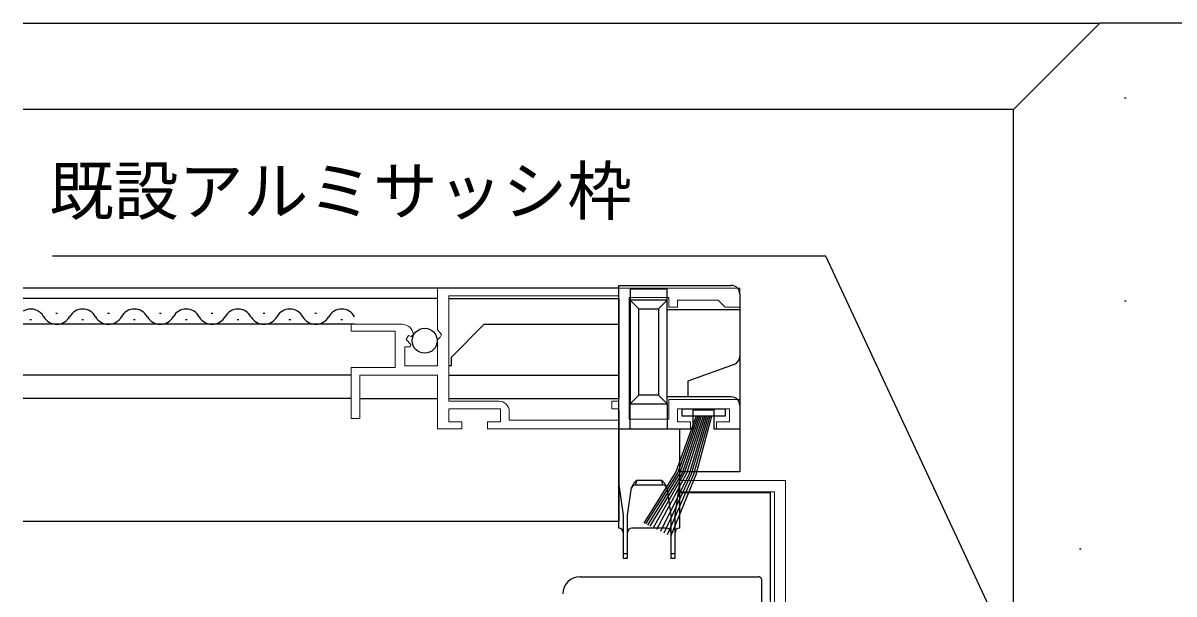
# Model space of a CAD drawing. Units: millimetres, scale not verified. Extents: x -437 to 438, y -331 to 329.
# Drawn here: x 228.4 to 361.7, y -105.8 to -39.7 of the extents above; entities that cross this region are included whole.
import ezdxf
from ezdxf.enums import TextEntityAlignment as Align

# ---------------------------------------------------------------- set-up
doc = ezdxf.new("R2010")
doc.units = ezdxf.units.MM
doc.header["$LTSCALE"] = 2
doc.layers.add('0-2_YKK_11', color=7, linetype='Continuous', lineweight=18)
for name, color, linetype in [('0-4_YKK_12', 2, 'Continuous'), ('0-5_YKK_13', 4, 'Continuous'), ('0-7_YKK_D', 6, 'Continuous'), ('0-9_YSS_K', 3, 'Continuous'), ('0-A_YSS_KE', 3, 'Continuous')]:
    doc.layers.add(name, color=color, linetype=linetype)
doc.styles.add('ＭＳ ゴシック', font='')
doc.styles.get('ＭＳ ゴシック').set_extended_font_data('MS Gothic')

msp = doc.modelspace()

# ---------------------------------------------------------------- linework, layer by layer
at = {"layer": '0-2_YKK_11'}
for points in [[(276.399, -70.401), (311.399, -70.401), (311.399, -72.601), (309.699, -72.601), (309.399, -72.301), (308.899, -71.801), (304.199, -71.801), (304.199, -72.601), (303.199, -72.601), (303.199, -71.501), (298.599, -71.501), (298.599, -85.601), (303.199, -85.601), (303.199, -83.301), (311.399, -83.301), (311.399, -86.701), (308.699, -86.701), (308.699, -85.901), (310.199, -85.901), (310.199, -84.401), (304.199, -84.401), (304.199, -85.901), (305.699, -85.901), (305.699, -86.701), (282.199, -86.701), (282.199, -85.901), (283.699, -85.901), (283.699, -84.401), (277.699, -84.401), (277.699, -85.901), (279.199, -85.901), (279.199, -86.701), (276.399, -86.701), (276.399, -80.501), (267.399, -80.501), (267.399, -85.501), (266.399, -85.501), (266.399, -79.601), (271.499, -79.601), (271.499, -75.401)], [(273.598, -75.783), (273.347, -75.994), (273.028, -75.908), (272.758, -76.377), (273.323, -76.942), (273.216, -77.201), (272.599, -77.201), (272.599, -79.401), (276.399, -79.401), (276.399, -76.401), (276.699, -76.101), (276.852, -75.772), (276.399, -75.232), (276.399, -70.401)], [(297.399, -71.301), (277.699, -71.301), (277.699, -83.501), (283.499, -83.501)], [(284.699, -84.701), (284.699, -85.701), (297.399, -85.701), (297.399, -84.401), (296.599, -84.401), (296.599, -83.501), (297.399, -83.501), (297.399, -71.301)], [(271.499, -75.401), (266.399, -75.401), (266.399, -74.601), (272.303, -74.601)]]:
    msp.add_lwpolyline(points, dxfattribs=at)
at = {"layer": '0-2_YKK_11', "color": 211}
for points in [[(323.4, -162.8), (323.1, -163.1), (322.8, -163.4), (317.4, -163.4), (317.4, -153.5), (324.1, -153.5), (324.1, -121.5), (327.7, -121.5), (327.7, -119), (326.8, -119), (326.8, -120.6), (323.3, -120.6), (323.3, -113.6), (326.8, -113.6), (326.8, -116), (327.7, -116), (327.7, -112.5), (316.9, -112.5), (316.9, -107.7), (316.7, -107.5), (316.7, -92.7), (304.4, -92.7), (304.4, -94), (315.4, -94)], [(315.4, -94), (315.4, -152.7)]]:
    msp.add_lwpolyline(points, dxfattribs=at)
at = {"layer": '0-2_YKK_11'}
for centre, radius, start, end in [((272.303, -75.901), 1.3, 5.2159, 90.00002), ((283.499, -84.701), 1.2, 0.00001, 89.99999)]:
    msp.add_arc(centre, radius, start, end, dxfattribs=at)
at = {"layer": '0-4_YKK_12'}
for p, q in [((297.402, -70.401), (228.401, -70.401)), ((276.399, -71.601), (228.401, -71.601)), ((277.699, -71.601), (297.402, -71.601)), ((297.402, -71.592), (297.401, -83.228)), ((266.799, -74.601), (228.401, -74.601)), ((229.399, -74.101), (229.199, -74.101)), ((232.399, -73.341), (232.199, -73.341)), ((235.399, -74.101), (235.199, -74.101)), ((238.399, -73.341), (238.199, -73.341)), ((241.399, -74.101), (241.199, -74.101)), ((244.399, -73.341), (244.199, -73.341)), ((247.399, -74.101), (247.199, -74.101)), ((250.399, -73.341), (250.199, -73.341)), ((253.399, -74.101), (253.199, -74.101)), ((256.399, -73.341), (256.199, -73.341)), ((259.399, -74.101), (259.199, -74.101)), ((262.399, -73.341), (262.199, -73.341)), ((265.399, -74.101), (265.199, -74.101)), ((277.999, -78.401), (281.799, -74.601)), ((281.799, -74.601), (297.401, -74.601)), ((277.999, -79.401), (277.999, -78.401)), ((277.999, -79.401), (277.699, -79.401)), ((266.399, -80.501), (228.401, -80.501)), ((277.699, -80.501), (297.4, -80.501)), ((266.399, -83.201), (228.401, -83.201)), ((267.399, -83.201), (276.399, -83.201)), ((277.699, -83.201), (297.4, -83.201)), ((297.399, -84.601), (297.399, -97.401)), ((304.4, -94.1), (314.9, -94.1)), ((314.9, -94.1), (314.9, -143.76)), ((228.401, -97.401), (297.399, -97.401))]:
    msp.add_line(p, q, dxfattribs=at)
for centre, start, end in [((229.299, -74.559), 29.20254, 121.51916), ((235.299, -74.559), 29.20254, 150.79746), ((241.299, -74.559), 29.20254, 150.79746), ((247.299, -74.559), 29.20254, 150.79746), ((253.299, -74.559), 29.20254, 150.79746), ((259.299, -74.559), 29.20254, 150.79746), ((265.299, -74.559), 29.20254, 150.79746), ((232.299, -72.882), 209.20254, 330.79746), ((238.299, -72.882), 209.20254, 330.79746), ((244.299, -72.882), 209.20254, 330.79746), ((250.299, -72.882), 209.20254, 330.79746), ((256.299, -72.882), 209.20254, 330.79746), ((262.299, -72.882), 209.20254, 330.79746)]:
    msp.add_arc(centre, 1.718, start, end, dxfattribs=at)
at = {"layer": '0-5_YKK_13'}
for p, q in [((297.401, -70.101), (310.401, -70.101)), ((297.401, -86.701), (297.401, -70.101)), ((298.701, -70.501), (303.001, -70.501)), ((298.701, -70.501), (298.701, -71.801)), ((303.001, -71.801), (303.001, -70.501)), ((298.701, -71.801), (299.701, -72.801)), ((298.701, -71.801), (298.701, -83.801)), ((303.001, -71.801), (298.701, -71.801)), ((303.001, -71.801), (302.001, -72.801)), ((303.001, -83.801), (303.001, -71.801)), ((311.401, -71.101), (311.401, -72.901)), ((299.701, -82.801), (299.701, -72.801)), ((299.701, -72.801), (302.001, -72.801)), ((302.001, -72.801), (302.001, -82.801)), ((303.001, -72.901), (311.401, -72.901)), ((311.401, -72.901), (311.401, -78.301)), ((311.401, -78.301), (311.401, -84.001)), ((310.743, -79.24), (305.401, -81.185)), ((305.401, -81.185), (305.401, -83.001)), ((299.701, -82.801), (298.701, -83.801)), ((298.701, -83.801), (303.001, -83.801)), ((298.701, -86.701), (298.701, -83.801)), ((302.001, -82.801), (299.701, -82.801)), ((302.001, -82.801), (303.001, -83.801)), ((305.401, -83.001), (303.001, -83.001)), ((303.001, -83.801), (303.001, -86.701)), ((310.401, -83.001), (305.401, -83.001)), ((304.699, -84.401), (304.699, -85.251)), ((306.001, -84.501), (308.401, -84.501)), ((306.001, -86.701), (306.001, -84.501)), ((308.401, -84.501), (308.401, -86.701)), ((311.401, -84.001), (311.401, -86.701)), ((297.401, -93.201), (297.401, -86.701)), ((297.401, -86.701), (304.401, -86.701)), ((304.401, -86.701), (304.401, -93.201)), ((304.401, -86.701), (306.001, -86.701)), ((308.401, -86.701), (311.401, -86.701)), ((311.401, -86.701), (311.401, -91.701)), ((311.401, -91.701), (304.401, -91.701)), ((297.401, -93.201), (297.901, -96.701)), ((297.401, -98.201), (297.401, -93.201)), ((299.335, -93.201), (299.478, -92.701)), ((299.335, -93.201), (302.467, -93.201)), ((302.325, -92.701), (299.478, -92.701)), ((302.325, -92.701), (302.467, -93.201)), ((304.401, -93.201), (304.401, -98.201)), ((298.401, -96.701), (298.859, -93.496)), ((297.901, -96.701), (297.901, -101.201)), ((298.401, -101.201), (298.401, -96.701)), ((302.901, -98.201), (298.901, -98.201)), ((298.401, -101.201), (297.901, -101.201)), ((303.401, -101.201), (303.401, -101.701)), ((303.901, -101.201), (303.401, -101.201)), ((292.899, -103.838), (313.599, -103.838)), ((313.899, -104.139), (313.899, -105.401))]:
    msp.add_line(p, q, dxfattribs=at)
for points in [[(306.339, -85.251), (304.011, -91.705), (300.3, -97.635)], [(306.539, -85.251), (304.23, -91.764), (300.497, -97.729)], [(306.739, -85.251), (304.471, -91.813), (300.724, -97.849)], [(306.939, -85.251), (304.707, -91.84), (300.981, -97.978)], [(307.139, -85.251), (304.952, -91.852), (301.358, -98.168)], [(307.339, -85.251), (305.221, -91.898), (301.743, -98.362)], [(307.539, -85.251), (305.525, -91.936), (302.202, -98.593)], [(307.739, -85.251), (305.766, -91.963), (302.618, -98.803)], [(307.939, -85.251), (306.052, -92.01), (303.002, -98.996)], [(308.139, -85.251), (306.296, -92.042), (303.364, -99.178)], [(304.699, -84.401), (309.699, -84.401), (309.699, -85.251), (304.699, -85.251)], [(303.901, -101.201), (303.901, -96.701), (304.401, -93.201)], [(302.943, -93.496), (303.401, -96.701), (303.401, -101.201)], [(297.901, -101.201), (297.901, -101.701), (298.401, -101.701), (298.401, -101.201)], [(303.401, -101.701), (303.901, -101.701), (303.901, -101.201)], [(313.899, -105.401), (313.899, -105.43), (313.899, -105.489), (313.899, -105.58), (313.899, -105.699), (313.899, -105.845), (313.899, -106.014), (313.899, -106.203), (313.899, -106.411), (313.899, -106.63), (313.899, -106.859), (313.899, -107.094)]]:
    msp.add_lwpolyline(points, dxfattribs=at)
msp.add_circle((274.913, -76.501), 1.45, dxfattribs=at)
for centre, radius, start, end in [((310.401, -71.101), 1, 0, 90), ((310.401, -78.301), 1, 290, 0), ((310.401, -84.001), 1, 0, 90), ((299.335, -93.701), 0.5, 90, 171.8699), ((300.291, -93.972), 1.509, 122.61963, 161.62012), ((301.511, -93.972), 1.509, 18.37988, 57.38037), ((302.467, -93.701), 0.5, 8.1301, 90), ((297.401, -98.701), 0.5, 0, 90), ((298.901, -98.701), 0.5, 90, 180), ((302.901, -98.701), 0.5, 0, 90), ((304.401, -98.701), 0.5, 90, 180)]:
    msp.add_arc(centre, radius, start, end, dxfattribs=at)
for centre, major_axis, start_param, end_param in [((292.899, -105.841), (0, -2.003), 3.1415927, 4.712389), ((313.599, -104.139), (0, -0.3), 1.5707963, 3.1415927)]:
    msp.add_ellipse(centre, major_axis=major_axis, ratio=0.998401, start_param=start_param, end_param=end_param, dxfattribs=at)
at = {"layer": '0-7_YKK_D'}
msp.add_lwpolyline([(347.458, -122.7), (346.38, -120.389), (321.345, -66.7), (231.801, -66.7)], dxfattribs=at)
at = {"layer": '0-9_YSS_K'}
for p, q in [((228.401, -39.697), (353.1, -39.697)), ((355.955, -48.356), (356.155, -48.356)), ((343.1, -49.697), (228.401, -49.697)), ((355.955, -71.872), (356.155, -71.872)), ((350.73, -100.614), (350.93, -100.614))]:
    msp.add_line(p, q, dxfattribs=at)
at = {"layer": '0-A_YSS_KE'}
for p in [(343.1, -49.697), (413.1, -39.697)]:
    msp.add_line(p, (353.1, -39.697), dxfattribs=at)
msp.add_lwpolyline([(353.1, -122.7), (353.1, -112.7), (343.1, -112.7), (343.1, -49.697)], dxfattribs=at)

# ---------------------------------------------------------------- texts
at = {"layer": '0-7_YKK_D', "style": 'ＭＳ ゴシック'}
msp.add_text('既設アルミサッシ枠', height=5.499, dxfattribs=at).set_placement((231.427, -63.55), align=Align.BOTTOM_LEFT)

doc.saveas('drawing.dxf')
